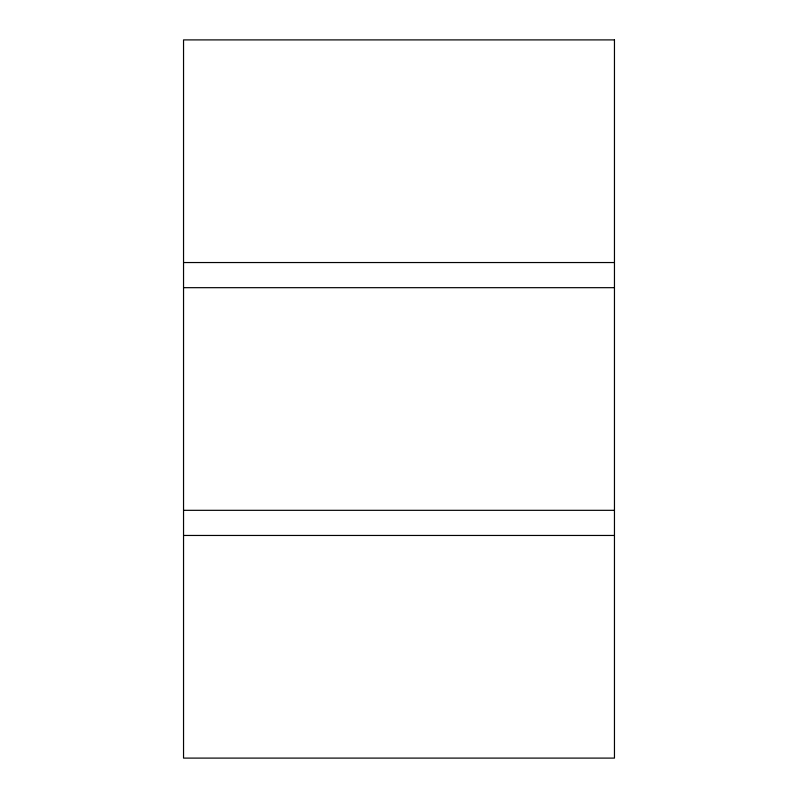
<?xml version="1.0" encoding="UTF-8"?>
<svg xmlns="http://www.w3.org/2000/svg" width="798" height="798" viewBox="0 0 798 798"><rect width="100%" height="100%" fill="white"/><g stroke="black" fill="none" stroke-linecap="round" stroke-linejoin="round"><path stroke-width="1.2" d="M183.54 262.542L614.46 262.542M183.54 287.679L614.46 287.679M183.54 510.321L614.46 510.321M183.54 535.458L614.46 535.458M614.46 39.9L183.54 39.9L183.54 758.1L614.46 758.1L614.46 39.9"/></g></svg>
